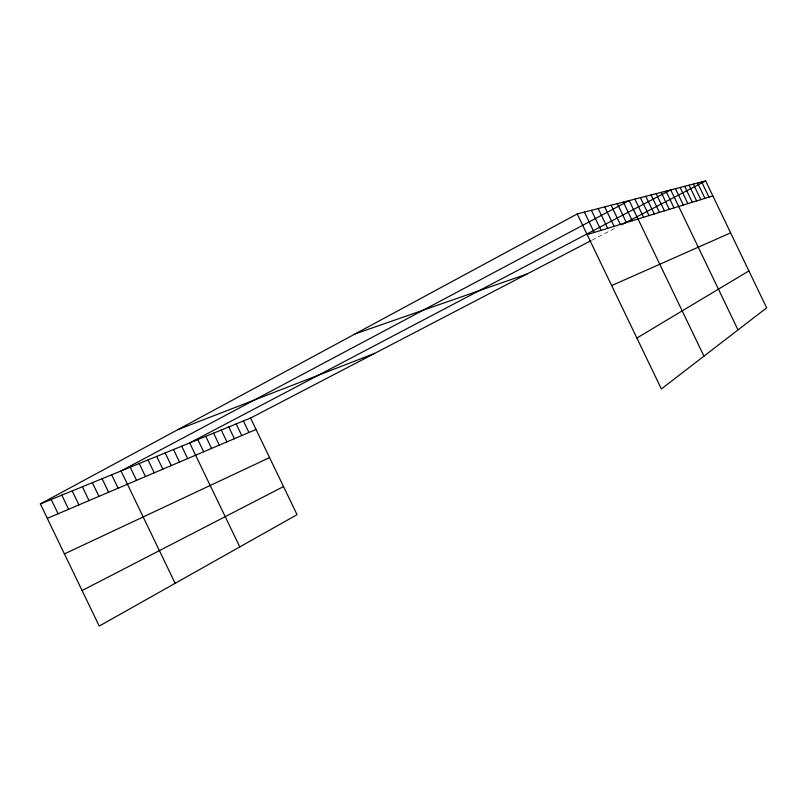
<?xml version="1.0" encoding="UTF-8"?>
<svg xmlns="http://www.w3.org/2000/svg" width="807" height="807" viewBox="0 0 807 807"><rect width="100%" height="100%" fill="white"/><g stroke="black" fill="none" stroke-linecap="round" stroke-linejoin="round"><path stroke-width="0.61" stroke-dasharray="4.04 3.03" d="M591.955 240.163L617.234 226.999"/><path stroke-width="1.21" d="M636.884 338.042L748.906 270.91M40.35 503.921L250.533 418.066L297.047 514.674L99.221 626.081L40.35 503.921L577.217 213.956L705.661 180.919L766.65 307.84L661.367 388.964L577.217 213.956M250.533 418.066L590.916 240.708M621.501 224.77L705.661 180.919M82.092 590.532L283.509 486.571M64.439 553.905L269.568 457.599M611.656 285.577L730.617 232.86M47.31 518.356L256.031 429.485M177.742 429.717L374.67 353.385M355.171 333.886L526.89 274.067M587.163 234.635L712.863 195.919M243.401 420.982L248.949 432.502M236.148 423.947L241.747 435.568M228.764 426.964L234.413 438.685M221.239 430.03L226.938 441.873M213.573 433.167L219.322 445.111M205.765 436.355L211.575 448.41M197.806 439.603L203.667 451.779M239.79 546.924L189.695 442.922L670.728 189.907L738.012 329.902M181.676 446.19L187.658 458.598M173.505 449.529L179.537 462.058M165.173 452.929L171.266 465.578M156.689 456.399L162.832 469.17M148.034 459.94L154.238 472.821M139.208 463.541L145.482 476.554M130.209 467.213L136.534 480.367M175.159 583.32L121.02 470.965L629.178 200.59L703.956 356.149M111.659 474.798L118.115 488.205M102.096 478.702L108.622 492.25M92.341 482.687L98.938 496.376M82.375 486.752L89.042 500.582M72.206 490.908L78.935 504.889M61.816 495.155L68.615 509.278M51.194 499.493L58.084 513.766M701.656 181.948L708.949 197.13M697.551 183.007L704.935 198.361M693.354 184.087L700.819 199.632M689.047 185.196L696.612 200.923M684.639 186.326L692.295 202.254M680.119 187.486L687.877 203.616M675.489 188.687L683.337 205.018M665.997 191.118L674.047 207.873M661.145 192.369L669.296 209.336M656.162 193.65L664.423 210.839M651.047 194.971L659.42 212.382M645.802 196.313L654.285 213.966M640.405 197.705L648.999 215.59M634.867 199.127L643.582 217.265M623.317 202.093L632.284 220.745M617.305 203.646L626.393 222.55M611.101 205.24L620.331 224.427M604.725 206.885L614.087 226.343M598.158 208.569L607.661 228.32M591.39 210.314L601.033 230.368M584.419 212.1L594.204 232.466"/></g></svg>
